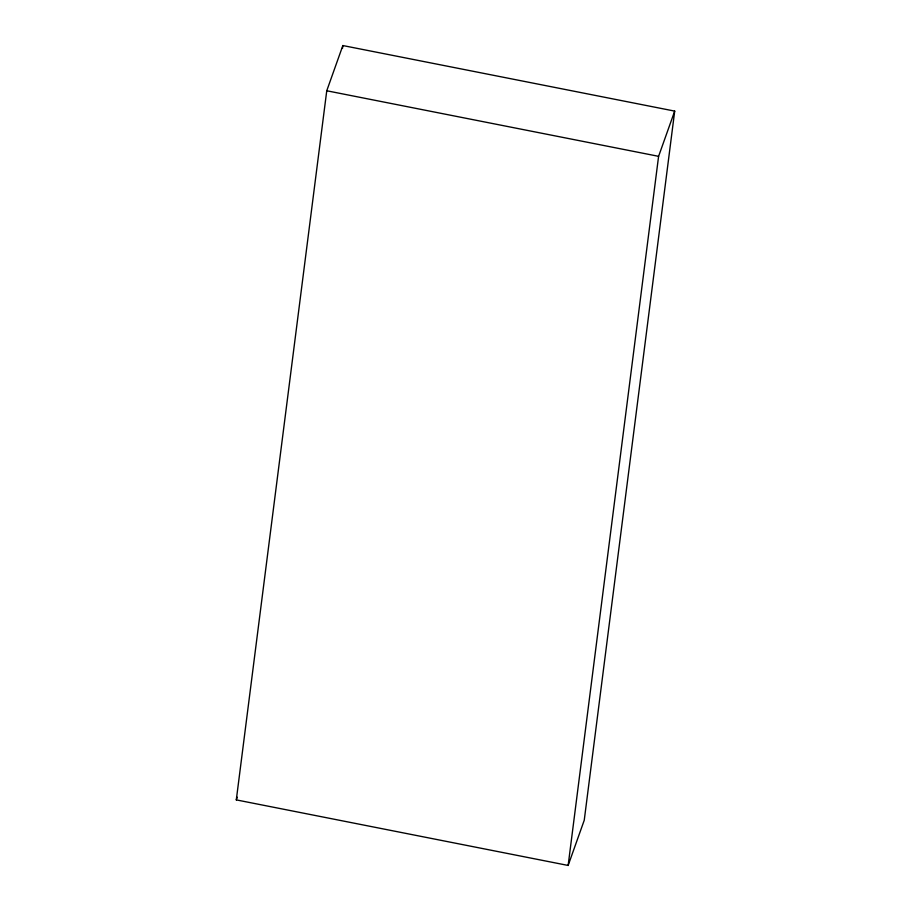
<?xml version="1.0" encoding="UTF-8"?>
<svg xmlns="http://www.w3.org/2000/svg" width="911" height="911" viewBox="0 0 911 911"><rect width="100%" height="100%" fill="white"/><g stroke="black" fill="none" stroke-linecap="round" stroke-linejoin="round"><path stroke-width="1.37" d="M236.302 799.892L326.753 90.77L342.855 45.55L674.698 111.108L584.247 820.23L568.145 865.45L236.302 799.892L237.247 797.227M342.502 48.374L342.855 45.55M568.145 865.45L658.596 156.328L674.698 111.108M326.753 90.77L658.596 156.328"/></g></svg>
